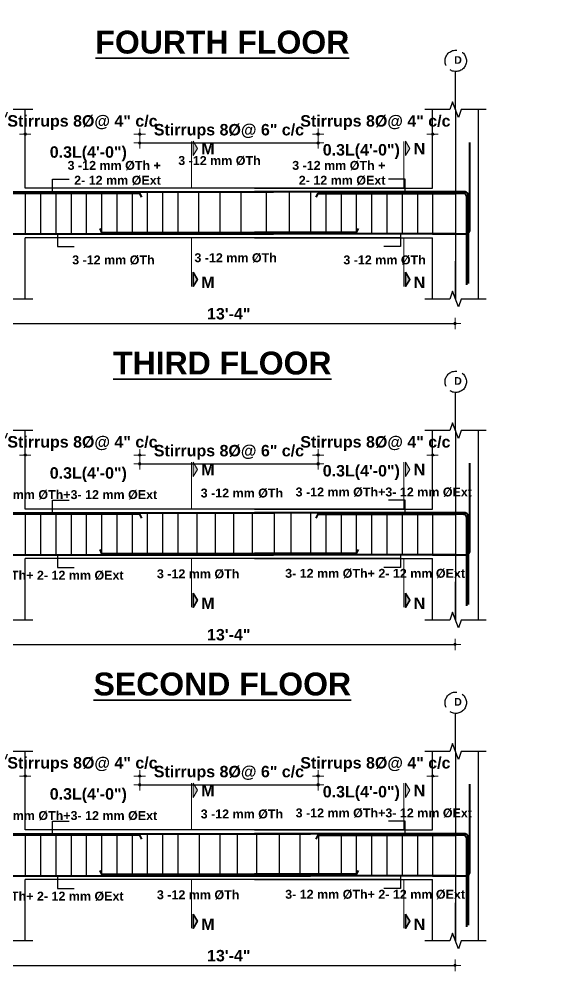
# Model space of a CAD drawing. Header units: inches. Extents: x -12071822 to 12321209, y -1222525 to 1319227.
# Drawn here: x 128463 to 128736, y 49576 to 50082 of the extents above; entities that cross this region are included whole.
import ezdxf
from ezdxf.enums import TextEntityAlignment as Align

# ---------------------------------------------------------------- set-up
doc = ezdxf.new("R2010")
doc.units = ezdxf.units.IN
doc.header["$MEASUREMENT"] = 0
doc.header["$PDMODE"] = 35
doc.linetypes.add('ACAD_ISO02W100', pattern=[15, 12, -3])
for name, color, linetype, lineweight in [('BAR', 5, 'Continuous', 40), ('Dimension', 130, 'Continuous', 9), ('Hatch', 9, 'Continuous', 9), ('HATCH1', 4, 'ACAD_ISO02W100', 13), ('TEXT', 255, 'Continuous', 35), ('Windows', 151, 'Continuous', 15)]:
    doc.layers.add(name, color=color, linetype=linetype, lineweight=lineweight)
doc.layers.add('STIRRUP', color=10, linetype='Continuous')
doc.styles.add('1.8 str', font='times.ttf', dxfattribs={"width": 0.8, "height": 6})
doc.styles.add('STYLE1', font='arialbd.ttf')
doc.dimstyles.new('1.4', dxfattribs={"dimscale": 0, "dimtxt": 6, "dimasz": 0.5, "dimexe": 2, "dimexo": 9, "dimgap": 2, "dimtad": 1, "dimdec": 0, "dimlfac": 0.5, "dimzin": 3, "dimdsep": 46, "dimlunit": 4, "dimtxsty": '1.8 str', "dimblk": 'DIM', "dimcen": 3, "dimdle": 3, "dimse1": 1, "dimse2": 1, "dimclrd": 256, "dimclre": 256, "dimclrt": 7, "dimadec": 1, "dimazin": 2, "dimtfac": 1, "dimtdec": 0, "dimtix": 1, "dimtofl": 0, "dimtmove": 2, "dimatfit": 3, "dimldrblk": 'ARROW', "dimfxl": 2, "dimfrac": 2, "dimtolj": 2, "dimtzin": 0, "dimarcsym": 0})

# ---------------------------------------------------------------- blocks, each defined once
blk = doc.blocks.new('DIM')
at = {"layer": 'Dimension'}
h = blk.add_hatch(color=256, dxfattribs=at)
h.paths.add_polyline_path([(0, 1.3), (0, 0), (1.3, 0, 0.414214)])
h.paths.add_polyline_path([(1.3, 0), (0, 0), (0, -1.3, 0.414214)])
h.paths.add_polyline_path([(0, 0), (-1.3, 0, 0.414214), (0, -1.3)])
h.paths.add_polyline_path([(0, 1.3, 0.414214), (-1.3, 0), (0, 0)])
for p, q in [((-6, 0), (6, 0)), ((0, 6), (0, -6))]:
    blk.add_line(p, q, dxfattribs=at)
blk.add_circle((0, 0), 1.28, dxfattribs=at)
blk = doc.blocks.new('*D2401')
at = {"layer": 'Defpoints', "color": 0, "ltscale": 10, "transparency": 16777216}
for p in [(128465.62, 50022), (128465.62, 50008.46), (128525.62, 49990.94)]:
    blk.add_point(p, dxfattribs=at)
at = {"layer": 'Dimension', "lineweight": -2, "ltscale": 10, "transparency": 16777216}
for p, q in [((128465.12, 50022), (128464.62, 50022)), ((128526.12, 50022), (128526.62, 50022))]:
    blk.add_line(p, q, dxfattribs=at)
at = {"layer": 'Dimension', "lineweight": -2, "ltscale": 10, "transparency": 16777216, "xscale": 0.5, "yscale": 0.5, "zscale": 0.5}
blk.add_blockref('DIM', (128465.62, 50022), dxfattribs=at)
at = {"layer": 'Dimension', "lineweight": -2, "ltscale": 10, "transparency": 16777216, "xscale": 0.5, "yscale": 0.5, "zscale": 0.5, "rotation": 180}
blk.add_blockref('DIM', (128525.62, 50022), dxfattribs=at)
at = {"layer": 'Dimension', "color": 7, "ltscale": 10, "transparency": 16777216, "insert": (128495.62, 50028.02), "char_height": 6, "attachment_point": 5, "style": 'STYLE1'}
blk.add_mtext('\\A2;Stirrups 8%%C@ 4" c/c', dxfattribs=at)
blk = doc.blocks.new('ARROW')
at = {"layer": 'Hatch'}
h = blk.add_hatch(color=256, dxfattribs=at)
h.dxf.hatch_style = 1
h.paths.add_polyline_path([(12191115.8, -1270860.1), (12191485.4, -1270660.1), (12191115.8, -1270660.1)])
for p, q in [((12191115.8, -1270860.1), (12191115.8, -1270060.1)), ((12191015.8, -1270160.1), (12196382.9, -1270160.1)), ((12191485.4, -1270660.1), (12190746.1, -1270660.1)), ((12190746.1, -1270660.1), (12191115.8, -1270860.1)), ((12191485.4, -1270660.1), (12191115.8, -1270860.1))]:
    blk.add_line(p, q, dxfattribs=at)
blk = doc.blocks.new('*D2402')
at = {"layer": 'Defpoints', "color": 0, "ltscale": 10, "transparency": 16777216}
for p in [(128679.19, 50022), (128679.19, 50008.46), (128619.19, 49990.94)]:
    blk.add_point(p, dxfattribs=at)
at = {"layer": 'Dimension', "lineweight": -2, "ltscale": 10, "transparency": 16777216}
for p, q in [((128618.69, 50022), (128618.19, 50022)), ((128679.69, 50022), (128680.19, 50022))]:
    blk.add_line(p, q, dxfattribs=at)
at = {"layer": 'Dimension', "lineweight": -2, "ltscale": 10, "transparency": 16777216, "xscale": 0.5, "yscale": 0.5, "zscale": 0.5}
blk.add_blockref('DIM', (128619.19, 50022), dxfattribs=at)
at = {"layer": 'Dimension', "lineweight": -2, "ltscale": 10, "transparency": 16777216, "xscale": 0.5, "yscale": 0.5, "zscale": 0.5, "rotation": 180}
blk.add_blockref('DIM', (128679.19, 50022), dxfattribs=at)
at = {"layer": 'Dimension', "color": 7, "ltscale": 10, "transparency": 16777216, "insert": (128649.19, 50028.02), "char_height": 6, "attachment_point": 5, "style": 'STYLE1'}
blk.add_mtext('\\A2;Stirrups 8%%C@ 4" c/c', dxfattribs=at)
blk = doc.blocks.new('*D2403')
at = {"layer": 'Defpoints', "color": 0, "ltscale": 10, "transparency": 16777216}
for p in [(128619.19, 50017.39), (128525.62, 49985.96), (128619.19, 49985.96)]:
    blk.add_point(p, dxfattribs=at)
at = {"layer": 'Dimension', "lineweight": -2, "ltscale": 10, "transparency": 16777216}
blk.add_line((128526.12, 50017.39), (128618.69, 50017.39), dxfattribs=at)
at = {"layer": 'Dimension', "lineweight": -2, "ltscale": 10, "transparency": 16777216, "xscale": 0.5, "yscale": 0.5, "zscale": 0.5, "rotation": 180}
blk.add_blockref('DIM', (128525.62, 50017.39), dxfattribs=at)
at = {"layer": 'Dimension', "lineweight": -2, "ltscale": 10, "transparency": 16777216, "xscale": 0.5, "yscale": 0.5, "zscale": 0.5}
blk.add_blockref('DIM', (128619.19, 50017.39), dxfattribs=at)
at = {"layer": 'Dimension', "color": 7, "ltscale": 10, "transparency": 16777216, "insert": (128572.41, 50023.42), "char_height": 6, "attachment_point": 5, "style": 'STYLE1'}
blk.add_mtext('\\A2;Stirrups 8%%C@ 6" c/c', dxfattribs=at)
blk = doc.blocks.new('*D2381')
at = {"layer": 'Defpoints', "color": 0, "ltscale": 10, "transparency": 16777216}
for p in [(128465.62, 49685.41), (128465.62, 49671.87), (128525.62, 49654.36)]:
    blk.add_point(p, dxfattribs=at)
at = {"layer": 'Dimension', "lineweight": -2, "ltscale": 10, "transparency": 16777216}
for p, q in [((128465.12, 49685.41), (128464.62, 49685.41)), ((128526.12, 49685.41), (128526.62, 49685.41))]:
    blk.add_line(p, q, dxfattribs=at)
at = {"layer": 'Dimension', "lineweight": -2, "ltscale": 10, "transparency": 16777216, "xscale": 0.5, "yscale": 0.5, "zscale": 0.5}
blk.add_blockref('DIM', (128465.62, 49685.41), dxfattribs=at)
at = {"layer": 'Dimension', "lineweight": -2, "ltscale": 10, "transparency": 16777216, "xscale": 0.5, "yscale": 0.5, "zscale": 0.5, "rotation": 180}
blk.add_blockref('DIM', (128525.62, 49685.41), dxfattribs=at)
at = {"layer": 'Dimension', "color": 7, "ltscale": 10, "transparency": 16777216, "insert": (128495.62, 49691.44), "char_height": 6, "attachment_point": 5, "style": 'STYLE1'}
blk.add_mtext('\\A2;Stirrups 8%%C@ 4" c/c', dxfattribs=at)
blk = doc.blocks.new('*D2382')
at = {"layer": 'Defpoints', "color": 0, "ltscale": 10, "transparency": 16777216}
for p in [(128679.19, 49685.41), (128679.19, 49671.87), (128619.19, 49654.36)]:
    blk.add_point(p, dxfattribs=at)
at = {"layer": 'Dimension', "lineweight": -2, "ltscale": 10, "transparency": 16777216}
for p, q in [((128618.69, 49685.41), (128618.19, 49685.41)), ((128679.69, 49685.41), (128680.19, 49685.41))]:
    blk.add_line(p, q, dxfattribs=at)
at = {"layer": 'Dimension', "lineweight": -2, "ltscale": 10, "transparency": 16777216, "xscale": 0.5, "yscale": 0.5, "zscale": 0.5}
blk.add_blockref('DIM', (128619.19, 49685.41), dxfattribs=at)
at = {"layer": 'Dimension', "lineweight": -2, "ltscale": 10, "transparency": 16777216, "xscale": 0.5, "yscale": 0.5, "zscale": 0.5, "rotation": 180}
blk.add_blockref('DIM', (128679.19, 49685.41), dxfattribs=at)
at = {"layer": 'Dimension', "color": 7, "ltscale": 10, "transparency": 16777216, "insert": (128649.19, 49691.44), "char_height": 6, "attachment_point": 5, "style": 'STYLE1'}
blk.add_mtext('\\A2;Stirrups 8%%C@ 4" c/c', dxfattribs=at)
blk = doc.blocks.new('*D2383')
at = {"layer": 'Defpoints', "color": 0, "ltscale": 10, "transparency": 16777216}
for p in [(128619.19, 49680.81), (128525.62, 49649.38), (128619.19, 49649.38)]:
    blk.add_point(p, dxfattribs=at)
at = {"layer": 'Dimension', "lineweight": -2, "ltscale": 10, "transparency": 16777216}
blk.add_line((128526.12, 49680.81), (128618.69, 49680.81), dxfattribs=at)
at = {"layer": 'Dimension', "lineweight": -2, "ltscale": 10, "transparency": 16777216, "xscale": 0.5, "yscale": 0.5, "zscale": 0.5, "rotation": 180}
blk.add_blockref('DIM', (128525.62, 49680.81), dxfattribs=at)
at = {"layer": 'Dimension', "lineweight": -2, "ltscale": 10, "transparency": 16777216, "xscale": 0.5, "yscale": 0.5, "zscale": 0.5}
blk.add_blockref('DIM', (128619.19, 49680.81), dxfattribs=at)
at = {"layer": 'Dimension', "color": 7, "ltscale": 10, "transparency": 16777216, "insert": (128572.41, 49686.83), "char_height": 6, "attachment_point": 5, "style": 'STYLE1'}
blk.add_mtext('\\A2;Stirrups 8%%C@ 6" c/c', dxfattribs=at)
blk = doc.blocks.new('*D2387')
at = {"layer": 'Defpoints', "color": 0, "ltscale": 10, "transparency": 16777216}
for p in [(128465.62, 49853.71), (128465.62, 49840.16), (128525.62, 49822.65)]:
    blk.add_point(p, dxfattribs=at)
at = {"layer": 'Dimension', "lineweight": -2, "ltscale": 10, "transparency": 16777216}
for p, q in [((128465.12, 49853.71), (128464.62, 49853.71)), ((128526.12, 49853.71), (128526.62, 49853.71))]:
    blk.add_line(p, q, dxfattribs=at)
at = {"layer": 'Dimension', "lineweight": -2, "ltscale": 10, "transparency": 16777216, "xscale": 0.5, "yscale": 0.5, "zscale": 0.5}
blk.add_blockref('DIM', (128465.62, 49853.71), dxfattribs=at)
at = {"layer": 'Dimension', "lineweight": -2, "ltscale": 10, "transparency": 16777216, "xscale": 0.5, "yscale": 0.5, "zscale": 0.5, "rotation": 180}
blk.add_blockref('DIM', (128525.62, 49853.71), dxfattribs=at)
at = {"layer": 'Dimension', "color": 7, "ltscale": 10, "transparency": 16777216, "insert": (128495.62, 49859.73), "char_height": 6, "attachment_point": 5, "style": 'STYLE1'}
blk.add_mtext('\\A2;Stirrups 8%%C@ 4" c/c', dxfattribs=at)
blk = doc.blocks.new('*D2388')
at = {"layer": 'Defpoints', "color": 0, "ltscale": 10, "transparency": 16777216}
for p in [(128679.19, 49853.71), (128679.19, 49840.16), (128619.19, 49822.65)]:
    blk.add_point(p, dxfattribs=at)
at = {"layer": 'Dimension', "lineweight": -2, "ltscale": 10, "transparency": 16777216}
for p, q in [((128618.69, 49853.71), (128618.19, 49853.71)), ((128679.69, 49853.71), (128680.19, 49853.71))]:
    blk.add_line(p, q, dxfattribs=at)
at = {"layer": 'Dimension', "lineweight": -2, "ltscale": 10, "transparency": 16777216, "xscale": 0.5, "yscale": 0.5, "zscale": 0.5}
blk.add_blockref('DIM', (128619.19, 49853.71), dxfattribs=at)
at = {"layer": 'Dimension', "lineweight": -2, "ltscale": 10, "transparency": 16777216, "xscale": 0.5, "yscale": 0.5, "zscale": 0.5, "rotation": 180}
blk.add_blockref('DIM', (128679.19, 49853.71), dxfattribs=at)
at = {"layer": 'Dimension', "color": 7, "ltscale": 10, "transparency": 16777216, "insert": (128649.19, 49859.73), "char_height": 6, "attachment_point": 5, "style": 'STYLE1'}
blk.add_mtext('\\A2;Stirrups 8%%C@ 4" c/c', dxfattribs=at)
blk = doc.blocks.new('*D2389')
at = {"layer": 'Defpoints', "color": 0, "ltscale": 10, "transparency": 16777216}
for p in [(128619.19, 49849.1), (128525.62, 49817.67), (128619.19, 49817.67)]:
    blk.add_point(p, dxfattribs=at)
at = {"layer": 'Dimension', "lineweight": -2, "ltscale": 10, "transparency": 16777216}
blk.add_line((128526.12, 49849.1), (128618.69, 49849.1), dxfattribs=at)
at = {"layer": 'Dimension', "lineweight": -2, "ltscale": 10, "transparency": 16777216, "xscale": 0.5, "yscale": 0.5, "zscale": 0.5, "rotation": 180}
blk.add_blockref('DIM', (128525.62, 49849.1), dxfattribs=at)
at = {"layer": 'Dimension', "lineweight": -2, "ltscale": 10, "transparency": 16777216, "xscale": 0.5, "yscale": 0.5, "zscale": 0.5}
blk.add_blockref('DIM', (128619.19, 49849.1), dxfattribs=at)
at = {"layer": 'Dimension', "color": 7, "ltscale": 10, "transparency": 16777216, "insert": (128572.41, 49855.12), "char_height": 6, "attachment_point": 5, "style": 'STYLE1'}
blk.add_mtext('\\A2;Stirrups 8%%C@ 6" c/c', dxfattribs=at)
blk = doc.blocks.new('*D2405')
at = {"layer": 'Defpoints', "color": 0, "ltscale": 10, "transparency": 16777216}
for p in [(128453.62, 49598.92), (128690.97, 49598.92), (128690.97, 49586.11)]:
    blk.add_point(p, dxfattribs=at)
at = {"layer": 'Dimension', "lineweight": -2, "ltscale": 10, "transparency": 16777216}
blk.add_line((128454.12, 49586.11), (128690.47, 49586.11), dxfattribs=at)
at = {"layer": 'Dimension', "lineweight": -2, "ltscale": 10, "transparency": 16777216, "xscale": 0.5, "yscale": 0.5, "zscale": 0.5, "rotation": 180}
blk.add_blockref('DIM', (128453.62, 49586.11), dxfattribs=at)
at = {"layer": 'Dimension', "lineweight": -2, "ltscale": 10, "transparency": 16777216, "xscale": 0.5, "yscale": 0.5, "zscale": 0.5}
blk.add_blockref('DIM', (128690.97, 49586.11), dxfattribs=at)
at = {"layer": 'Dimension', "color": 7, "ltscale": 10, "transparency": 16777216, "insert": (128572.3, 49591.17), "char_height": 6, "attachment_point": 5, "style": 'STYLE1'}
blk.add_mtext('\\A2;13\'-4"', dxfattribs=at)
blk = doc.blocks.new('*D2407')
at = {"layer": 'Defpoints', "color": 0, "ltscale": 10, "transparency": 16777216}
for p in [(128453.62, 49767.21), (128690.97, 49767.21), (128690.97, 49754.4)]:
    blk.add_point(p, dxfattribs=at)
at = {"layer": 'Dimension', "lineweight": -2, "ltscale": 10, "transparency": 16777216}
blk.add_line((128454.12, 49754.4), (128690.47, 49754.4), dxfattribs=at)
at = {"layer": 'Dimension', "lineweight": -2, "ltscale": 10, "transparency": 16777216, "xscale": 0.5, "yscale": 0.5, "zscale": 0.5, "rotation": 180}
blk.add_blockref('DIM', (128453.62, 49754.4), dxfattribs=at)
at = {"layer": 'Dimension', "lineweight": -2, "ltscale": 10, "transparency": 16777216, "xscale": 0.5, "yscale": 0.5, "zscale": 0.5}
blk.add_blockref('DIM', (128690.97, 49754.4), dxfattribs=at)
at = {"layer": 'Dimension', "color": 7, "ltscale": 10, "transparency": 16777216, "insert": (128572.3, 49759.46), "char_height": 6, "attachment_point": 5, "style": 'STYLE1'}
blk.add_mtext('\\A2;13\'-4"', dxfattribs=at)
blk = doc.blocks.new('*D2409')
at = {"layer": 'Defpoints', "color": 0, "ltscale": 10, "transparency": 16777216}
for p in [(128453.62, 49935.5), (128690.97, 49935.5), (128690.97, 49922.69)]:
    blk.add_point(p, dxfattribs=at)
at = {"layer": 'Dimension', "lineweight": -2, "ltscale": 10, "transparency": 16777216}
blk.add_line((128454.12, 49922.69), (128690.47, 49922.69), dxfattribs=at)
at = {"layer": 'Dimension', "lineweight": -2, "ltscale": 10, "transparency": 16777216, "xscale": 0.5, "yscale": 0.5, "zscale": 0.5, "rotation": 180}
blk.add_blockref('DIM', (128453.62, 49922.69), dxfattribs=at)
at = {"layer": 'Dimension', "lineweight": -2, "ltscale": 10, "transparency": 16777216, "xscale": 0.5, "yscale": 0.5, "zscale": 0.5}
blk.add_blockref('DIM', (128690.97, 49922.69), dxfattribs=at)
at = {"layer": 'Dimension', "color": 7, "ltscale": 10, "transparency": 16777216, "insert": (128572.3, 49927.75), "char_height": 6, "attachment_point": 5, "style": 'STYLE1'}
blk.add_mtext('\\A2;13\'-4"', dxfattribs=at)

msp = doc.modelspace()

# ---------------------------------------------------------------- hatches: boundary and pattern name
at = {"layer": 'TEXT', "ltscale": 10}
for points in [[(128553.61, 50018.24), (128553.61, 50010.74), (128555.92, 50014.49)], [(128664.99, 50018.24), (128664.99, 50010.74), (128667.3, 50014.49)], [(128553.61, 49942.1), (128553.61, 49949.6), (128555.92, 49945.85)], [(128664.99, 49942.1), (128664.99, 49949.6), (128667.3, 49945.85)], [(128553.61, 49849.95), (128553.61, 49842.45), (128555.92, 49846.2)], [(128664.99, 49849.95), (128664.99, 49842.45), (128667.3, 49846.2)], [(128553.61, 49773.81), (128553.61, 49781.31), (128555.92, 49777.56)], [(128664.99, 49773.81), (128664.99, 49781.31), (128667.3, 49777.56)], [(128553.61, 49681.66), (128553.61, 49674.15), (128555.92, 49677.9)], [(128664.99, 49681.66), (128664.99, 49674.15), (128667.3, 49677.9)], [(128553.61, 49605.52), (128553.61, 49613.02), (128555.92, 49609.27)], [(128664.99, 49605.52), (128664.99, 49613.02), (128667.3, 49609.27)]]:
    msp.add_hatch(color=256, dxfattribs=at).paths.add_polyline_path(points)

# ---------------------------------------------------------------- linework, layer by layer
for p, q in [((128691.19, 50034.86), (128691.19, 50054.81)), ((128691.19, 50034.86), (128691.19, 49935.5)), ((128691.19, 49935.5), (128691.19, 49955.45)), ((128691.19, 49866.57), (128691.19, 49886.52)), ((128691.19, 49866.57), (128691.19, 49767.21)), ((128691.19, 49767.21), (128691.19, 49787.16)), ((128691.19, 49698.27), (128691.19, 49718.23)), ((128691.19, 49698.27), (128691.19, 49598.92)), ((128691.19, 49598.92), (128691.19, 49618.87))]:
    msp.add_line(p, q)
at = {"ltscale": 10}
for p, q in [((128465.62, 49993.69), (128465.62, 50034.86)), ((128679.19, 49993.69), (128679.19, 50034.86)), ((128703.19, 49990.94), (128703.19, 50034.86)), ((128664.13, 49993.69), (128465.62, 49993.69)), ((128585.84, 49993.69), (128679.19, 49993.69)), ((128703.19, 49935.5), (128703.19, 49990.94)), ((128662.35, 49967.69), (128465.62, 49967.69)), ((128465.62, 49935.5), (128465.62, 49967.69)), ((128585.84, 49967.69), (128679.19, 49967.69)), ((128679.19, 49935.5), (128679.19, 49967.69)), ((128465.62, 49825.4), (128465.62, 49866.57)), ((128679.19, 49825.4), (128679.19, 49866.57)), ((128703.19, 49822.65), (128703.19, 49866.57)), ((128664.13, 49825.4), (128465.62, 49825.4)), ((128585.84, 49825.4), (128679.19, 49825.4)), ((128703.19, 49767.21), (128703.19, 49822.65)), ((128662.35, 49799.4), (128465.62, 49799.4)), ((128465.62, 49767.21), (128465.62, 49799.4)), ((128585.84, 49799.4), (128679.19, 49799.4)), ((128679.19, 49767.21), (128679.19, 49799.4)), ((128465.62, 49657.11), (128465.62, 49698.27)), ((128679.19, 49657.11), (128679.19, 49698.27)), ((128703.19, 49654.36), (128703.19, 49698.27)), ((128664.13, 49657.11), (128465.62, 49657.11)), ((128585.84, 49657.11), (128679.19, 49657.11)), ((128703.19, 49598.92), (128703.19, 49654.36)), ((128662.35, 49631.11), (128465.62, 49631.11)), ((128465.62, 49598.92), (128465.62, 49631.11)), ((128585.84, 49631.11), (128679.19, 49631.11)), ((128679.19, 49598.92), (128679.19, 49631.11))]:
    msp.add_line(p, q, dxfattribs=at)
at = {"linetype": 'Continuous', "ltscale": 10}
for points in [[(128469.62, 50034.86), (128456.62, 50034.86), (128455.12, 50030.74), (128452.12, 50038.98), (128450.62, 50034.86), (128437.62, 50034.86)], [(128707.19, 50034.86), (128694.19, 50034.86), (128692.69, 50030.74), (128689.69, 50038.98), (128688.19, 50034.86), (128675.19, 50034.86)], [(128469.62, 49935.5), (128456.62, 49935.5), (128455.12, 49931.38), (128452.12, 49939.62), (128450.62, 49935.5), (128437.62, 49935.5)], [(128707.19, 49935.5), (128694.19, 49935.5), (128692.69, 49931.38), (128689.69, 49939.62), (128688.19, 49935.5), (128675.19, 49935.5)], [(128469.62, 49866.57), (128456.62, 49866.57), (128455.12, 49862.45), (128452.12, 49870.69), (128450.62, 49866.57), (128437.62, 49866.57)], [(128707.19, 49866.57), (128694.19, 49866.57), (128692.69, 49862.45), (128689.69, 49870.69), (128688.19, 49866.57), (128675.19, 49866.57)], [(128469.62, 49767.21), (128456.62, 49767.21), (128455.12, 49763.09), (128452.12, 49771.33), (128450.62, 49767.21), (128437.62, 49767.21)], [(128707.19, 49767.21), (128694.19, 49767.21), (128692.69, 49763.09), (128689.69, 49771.33), (128688.19, 49767.21), (128675.19, 49767.21)], [(128469.62, 49698.27), (128456.62, 49698.27), (128455.12, 49694.15), (128452.12, 49702.4), (128450.62, 49698.27), (128437.62, 49698.27)], [(128707.19, 49698.27), (128694.19, 49698.27), (128692.69, 49694.15), (128689.69, 49702.4), (128688.19, 49698.27), (128675.19, 49698.27)], [(128469.62, 49598.92), (128456.62, 49598.92), (128455.12, 49594.8), (128452.12, 49603.04), (128450.62, 49598.92), (128437.62, 49598.92)], [(128707.19, 49598.92), (128694.19, 49598.92), (128692.69, 49594.8), (128689.69, 49603.04), (128688.19, 49598.92), (128675.19, 49598.92)]]:
    msp.add_lwpolyline(points, dxfattribs=at)
at = {"layer": 'BAR', "ltscale": 10}
for p, q in [((128453.62, 49991.69), (128595.84, 49991.69)), ((128691.19, 49991.69), (128585.84, 49991.69)), ((128453.62, 49969.69), (128595.84, 49969.69)), ((128691.19, 49969.69), (128585.84, 49969.69)), ((128453.62, 49823.4), (128595.84, 49823.4)), ((128691.19, 49823.4), (128585.84, 49823.4)), ((128453.62, 49801.4), (128595.84, 49801.4)), ((128691.19, 49801.4), (128585.84, 49801.4)), ((128453.62, 49655.11), (128615.19, 49655.11)), ((128691.19, 49655.11), (128585.84, 49655.11)), ((128453.62, 49633.11), (128615.19, 49633.11)), ((128691.19, 49633.11), (128585.84, 49633.11))]:
    msp.add_line(p, q, dxfattribs=at)
for points in [[(128679.19, 49969.69), (128696.67, 49969.69, 0.414214), (128698.69, 49971.71), (128698.69, 50017.69)], [(128697.94, 49943.69), (128697.94, 49989.68, 0.414214), (128695.92, 49991.69), (128679.19, 49991.69)], [(128697.19, 49942.94), (128697.19, 49988.93, 0.414214), (128695.17, 49990.94), (128679.19, 49990.94)], [(128679.19, 49801.4), (128696.67, 49801.4, 0.414214), (128698.69, 49803.42), (128698.69, 49849.4)], [(128697.94, 49775.4), (128697.94, 49821.39, 0.414214), (128695.92, 49823.4), (128679.19, 49823.4)], [(128697.19, 49774.65), (128697.19, 49820.64, 0.414214), (128695.17, 49822.65), (128679.19, 49822.65)], [(128679.19, 49633.11), (128696.67, 49633.11, 0.414214), (128698.69, 49635.12), (128698.69, 49681.11)], [(128697.94, 49607.11), (128697.94, 49653.09, 0.414214), (128695.92, 49655.11), (128679.19, 49655.11)], [(128697.19, 49606.36), (128697.19, 49652.34, 0.414214), (128695.17, 49654.36), (128679.19, 49654.36)]]:
    msp.add_lwpolyline(points, format="xyb", dxfattribs=at)
for points in [[(128526.67, 49988.94), (128525.62, 49990.94), (128453.62, 49990.94)], [(128618.15, 49988.94), (128619.19, 49990.94), (128691.19, 49990.94)], [(128504.67, 49972.44), (128505.62, 49970.44), (128595.84, 49970.44)], [(128640.15, 49972.44), (128639.19, 49970.44), (128585.84, 49970.44)], [(128526.67, 49820.65), (128525.62, 49822.65), (128453.62, 49822.65)], [(128618.15, 49820.65), (128619.19, 49822.65), (128691.19, 49822.65)], [(128504.67, 49804.15), (128505.62, 49802.15), (128595.84, 49802.15)], [(128640.15, 49804.15), (128639.19, 49802.15), (128585.84, 49802.15)], [(128526.67, 49652.36), (128525.62, 49654.36), (128453.62, 49654.36)], [(128618.15, 49652.36), (128619.19, 49654.36), (128691.19, 49654.36)], [(128504.67, 49635.86), (128505.62, 49633.86), (128615.19, 49633.86)], [(128640.15, 49635.86), (128639.19, 49633.86), (128585.84, 49633.86)]]:
    msp.add_lwpolyline(points, dxfattribs=at)
at = {"layer": 'Dimension', "ltscale": 10}
for p, q in [((128552.76, 49993.69), (128552.76, 50018.19)), ((128664.13, 49993.69), (128664.13, 50018.19)), ((128552.76, 49942.15), (128552.76, 49967.69)), ((128664.13, 49942.15), (128664.13, 49967.69)), ((128552.76, 49825.4), (128552.76, 49849.9)), ((128664.13, 49825.4), (128664.13, 49849.9)), ((128552.76, 49773.86), (128552.76, 49799.4)), ((128664.13, 49773.86), (128664.13, 49799.4)), ((128552.76, 49657.11), (128552.76, 49681.61)), ((128664.13, 49657.11), (128664.13, 49681.61)), ((128552.76, 49605.57), (128552.76, 49631.11)), ((128664.13, 49605.57), (128664.13, 49631.11))]:
    msp.add_line(p, q, dxfattribs=at)
for points in [[(128553.61, 50010.74), (128553.61, 50018.24), (128555.92, 50014.49), (128553.61, 50010.74)], [(128664.99, 50010.74), (128664.99, 50018.24), (128667.3, 50014.49), (128664.99, 50010.74)], [(128553.61, 49842.45), (128553.61, 49849.95), (128555.92, 49846.2), (128553.61, 49842.45)], [(128664.99, 49842.45), (128664.99, 49849.95), (128667.3, 49846.2), (128664.99, 49842.45)], [(128553.61, 49674.15), (128553.61, 49681.66), (128555.92, 49677.9), (128553.61, 49674.15)], [(128664.99, 49674.15), (128664.99, 49681.66), (128667.3, 49677.9), (128664.99, 49674.15)]]:
    msp.add_lwpolyline(points, dxfattribs=at)
at = {"layer": 'HATCH1', "lineweight": 25}
for centre in [(128691.35, 50060.41), (128691.35, 49892.12), (128691.35, 49723.82)]:
    msp.add_circle(centre, 5.6, dxfattribs=at)
at = {"layer": 'STIRRUP'}
for p, q in [((128465.62, 49992.09), (128465.62, 49969.29)), ((128473.62, 49992.09), (128473.62, 49969.29)), ((128481.62, 49992.09), (128481.62, 49969.29)), ((128489.62, 49992.09), (128489.62, 49969.29)), ((128497.62, 49992.09), (128497.62, 49969.29)), ((128505.62, 49992.09), (128505.62, 49969.29)), ((128513.62, 49992.09), (128513.62, 49969.29)), ((128521.62, 49992.09), (128521.62, 49969.29)), ((128529.62, 49992.09), (128529.62, 49969.29)), ((128537.62, 49992.09), (128537.62, 49969.29)), ((128545.62, 49992.09), (128545.62, 49969.29)), ((128556.37, 49992.09), (128556.37, 49969.29)), ((128567.68, 49992.09), (128567.68, 49969.29)), ((128578.63, 49992.09), (128578.63, 49969.29)), ((128591.92, 49992.09), (128591.92, 49969.29)), ((128604.01, 49992.09), (128604.01, 49969.29)), ((128615.19, 49992.09), (128615.19, 49969.29)), ((128623.19, 49992.09), (128623.19, 49969.29)), ((128631.19, 49992.09), (128631.19, 49969.29)), ((128639.19, 49992.09), (128639.19, 49969.29)), ((128647.19, 49992.09), (128647.19, 49969.29)), ((128655.19, 49992.09), (128655.19, 49969.29)), ((128663.19, 49992.09), (128663.19, 49969.29)), ((128671.19, 49992.09), (128671.19, 49969.29)), ((128679.19, 49992.09), (128679.19, 49969.29)), ((128465.62, 49823.8), (128465.62, 49801)), ((128473.62, 49823.8), (128473.62, 49801)), ((128481.62, 49823.8), (128481.62, 49801)), ((128489.62, 49823.8), (128489.62, 49801)), ((128497.62, 49823.8), (128497.62, 49801)), ((128505.62, 49823.8), (128505.62, 49801)), ((128513.62, 49823.8), (128513.62, 49801)), ((128521.62, 49823.8), (128521.62, 49801)), ((128529.62, 49823.8), (128529.62, 49801)), ((128537.62, 49823.8), (128537.62, 49801)), ((128545.62, 49823.8), (128545.62, 49801)), ((128555.58, 49823.8), (128555.58, 49801)), ((128565.16, 49823.8), (128565.16, 49801)), ((128574.73, 49823.8), (128574.73, 49801)), ((128584.56, 49823.8), (128584.56, 49801)), ((128596.05, 49823.8), (128596.05, 49801)), ((128604.78, 49823.8), (128604.78, 49801)), ((128615.19, 49823.8), (128615.19, 49801)), ((128623.19, 49823.8), (128623.19, 49801)), ((128631.19, 49823.8), (128631.19, 49801)), ((128639.19, 49823.8), (128639.19, 49801)), ((128647.19, 49823.8), (128647.19, 49801)), ((128655.19, 49823.8), (128655.19, 49801)), ((128663.19, 49823.8), (128663.19, 49801)), ((128671.19, 49823.8), (128671.19, 49801)), ((128679.19, 49823.8), (128679.19, 49801)), ((128465.62, 49655.51), (128465.62, 49632.71)), ((128473.62, 49655.51), (128473.62, 49632.71)), ((128481.62, 49655.51), (128481.62, 49632.71)), ((128489.62, 49655.51), (128489.62, 49632.71)), ((128497.62, 49655.51), (128497.62, 49632.71)), ((128505.62, 49655.51), (128505.62, 49632.71)), ((128513.62, 49655.51), (128513.62, 49632.71)), ((128521.62, 49655.51), (128521.62, 49632.71)), ((128529.62, 49655.51), (128529.62, 49632.71)), ((128537.62, 49655.51), (128537.62, 49632.71)), ((128545.62, 49655.51), (128545.62, 49632.71)), ((128556.81, 49655.51), (128556.81, 49632.71)), ((128567.59, 49655.51), (128567.59, 49632.71)), ((128576.65, 49655.51), (128576.65, 49632.71)), ((128586.92, 49655.51), (128586.92, 49632.71)), ((128598.82, 49655.51), (128598.82, 49632.71)), ((128609.63, 49655.51), (128609.63, 49632.71)), ((128619.43, 49655.51), (128619.43, 49632.71)), ((128631.19, 49655.51), (128631.19, 49632.71)), ((128639.19, 49655.51), (128639.19, 49632.71)), ((128647.19, 49655.51), (128647.19, 49632.71)), ((128655.19, 49655.51), (128655.19, 49632.71)), ((128663.19, 49655.51), (128663.19, 49632.71)), ((128671.19, 49655.51), (128671.19, 49632.71)), ((128679.19, 49655.51), (128679.19, 49632.71))]:
    msp.add_line(p, q, dxfattribs=at)
at = {"layer": 'TEXT', "ltscale": 10}
for points in [[(128553.61, 49949.6), (128553.61, 49942.1), (128555.92, 49945.85), (128553.61, 49949.6)], [(128664.99, 49949.6), (128664.99, 49942.1), (128667.3, 49945.85), (128664.99, 49949.6)], [(128553.61, 49781.31), (128553.61, 49773.81), (128555.92, 49777.56), (128553.61, 49781.31)], [(128664.99, 49781.31), (128664.99, 49773.81), (128667.3, 49777.56), (128664.99, 49781.31)], [(128553.61, 49613.02), (128553.61, 49605.52), (128555.92, 49609.27), (128553.61, 49613.02)], [(128664.99, 49613.02), (128664.99, 49605.52), (128667.3, 49609.27), (128664.99, 49613.02)]]:
    msp.add_lwpolyline(points, dxfattribs=at)
at = {"layer": 'Windows'}
msp.add_circle((127888.68, 49173.51), 6257.09, dxfattribs=at)

# ---------------------------------------------------------------- texts
at = {"layer": 'HATCH1', "lineweight": 25, "style": 'STYLE1'}
for p in [(128690.49, 50058.86), (128690.49, 49890.57), (128690.49, 49722.28)]:
    msp.add_text('D', height=4, dxfattribs=at).set_placement(p)
at = {"layer": 'TEXT', "style": 'STYLE1'}
for s, p in [('%%UFOURTH FLOOR', (128568.94, 50070.24)), ('%%UTHIRD FLOOR', (128568.94, 49901.95)), ('%%USECOND FLOOR', (128568.94, 49733.65))]:
    msp.add_text(s, height=12, dxfattribs=at).set_placement(p, align=Align.MIDDLE_CENTER)
for p in [(128478.47, 50009.61), (128621.6, 50010.78), (128478.47, 49841.32), (128621.6, 49842.48), (128621.6, 49674.19), (128478.47, 49673.03)]:
    msp.add_text('0.3L(4\'-0")', height=6, dxfattribs=at).set_placement(p)
at = {"layer": 'TEXT', "ltscale": 10, "style": 'STYLE1'}
for s, height, p in [('M', 6, (128557.9, 50011.4)), ('N', 6, (128669.29, 50011.4)), ('3 -12 mm %%CTh ', 4.68, (128545.84, 50005.8)), ('3 -12 mm %%CTh ', 4.68, (128554.31, 49954.85)), ('M', 6, (128557.9, 49941.28)), ('N', 6, (128669.29, 49941.28)), ('M', 6, (128557.9, 49843.11)), ('N', 6, (128669.29, 49843.11)), ('3 -12 mm %%CTh+3- 12 mm %%CExt', 4.68, (128442.33, 49830.63)), ('3 -12 mm %%CTh ', 4.68, (128557.6, 49831.46)), ('3 -12 mm %%CTh+3- 12 mm %%CExt', 4.68, (128607.37, 49832.01)), ('3- 12 mm %%CTh+ 2- 12 mm %%CExt', 4.68, (128422.9, 49788.37)), ('3 -12 mm %%CTh ', 4.68, (128534.65, 49789.11)), ('3- 12 mm %%CTh+ 2- 12 mm %%CExt', 4.68, (128601.9, 49789.35)), ('M', 6, (128557.9, 49772.98)), ('N', 6, (128669.29, 49772.98)), ('M', 6, (128557.9, 49674.82)), ('N', 6, (128669.29, 49674.82)), ('3 -12 mm %%CTh+3- 12 mm %%CExt', 4.68, (128442.33, 49662.34)), ('3 -12 mm %%CTh ', 4.68, (128557.6, 49663.17)), ('3 -12 mm %%CTh+3- 12 mm %%CExt', 4.68, (128607.37, 49663.72)), ('3- 12 mm %%CTh+ 2- 12 mm %%CExt', 4.68, (128422.9, 49620.08)), ('3 -12 mm %%CTh ', 4.68, (128534.65, 49620.82)), ('3- 12 mm %%CTh+ 2- 12 mm %%CExt', 4.68, (128601.9, 49621.05)), ('M', 6, (128557.9, 49604.69)), ('N', 6, (128669.29, 49604.69))]:
    msp.add_text(s, height=height, dxfattribs=at).set_placement(p)
at = {"layer": 'TEXT', "ltscale": 10, "char_height": 4.68, "attachment_point": 3, "style": 'STYLE1'}
for s, width, insert in [('3 -12 mm %%CTh + 2- 12 mm %%CExt', 51.4226, (128536.69, 50007.95)), ('3 -12 mm %%CTh + 2- 12 mm %%CExt', 53.0695, (128654.45, 50007.95)), ('3 -12 mm %%CTh ', 52.0465, (128533.46, 49958.38)), ('3 -12 mm %%CTh ', 53.0695, (128675.63, 49958.38))]:
    msp.add_mtext_dynamic_manual_height_columns(s, width=width, gutter_width=1, heights=[0], dxfattribs=dict(at, insert=insert))

# ---------------------------------------------------------------- dimensions: what is measured, and where the dimension line sits
at = {"layer": 'Dimension', "ltscale": 10}
for base, p1, p2, picture, middle in [((128465.62, 50022), (128525.62, 49990.94), (128465.62, 50008.46), '*D2401', (128495.62, 50028.02)), ((128465.62, 49853.71), (128525.62, 49822.65), (128465.62, 49840.16), '*D2387', (128495.62, 49859.73)), ((128465.62, 49685.41), (128525.62, 49654.36), (128465.62, 49671.87), '*D2381', (128495.62, 49691.44))]:
    dim = msp.add_linear_dim(base=base, p1=p1, p2=p2, angle=180, text='Stirrups 8%%C@ 4" c/c', dimstyle='1.4', override={"dimscale": 1, "dimtxsty": 'STYLE1'}, dxfattribs=at)
    dim.commit()
    dim.dimension.update_dxf_attribs({"geometry": picture, "text_midpoint": middle})
for base, p1, p2, text, picture, middle in [((128679.19, 50022), (128619.19, 49990.94), (128679.19, 50008.46), 'Stirrups 8%%C@ 4" c/c', '*D2402', (128649.19, 50028.02)), ((128619.19, 50017.39), (128525.62, 49985.96), (128619.19, 49985.96), 'Stirrups 8%%C@ 6" c/c', '*D2403', (128572.41, 50023.42)), ((128690.97, 49922.69), (128453.62, 49935.5), (128690.97, 49935.5), '13\'-4"', '*D2409', (128572.3, 49927.75)), ((128679.19, 49853.71), (128619.19, 49822.65), (128679.19, 49840.16), 'Stirrups 8%%C@ 4" c/c', '*D2388', (128649.19, 49859.73)), ((128619.19, 49849.1), (128525.62, 49817.67), (128619.19, 49817.67), 'Stirrups 8%%C@ 6" c/c', '*D2389', (128572.41, 49855.12)), ((128690.97, 49754.4), (128453.62, 49767.21), (128690.97, 49767.21), '13\'-4"', '*D2407', (128572.3, 49759.46)), ((128619.19, 49680.81), (128525.62, 49649.38), (128619.19, 49649.38), 'Stirrups 8%%C@ 6" c/c', '*D2383', (128572.41, 49686.83)), ((128679.19, 49685.41), (128619.19, 49654.36), (128679.19, 49671.87), 'Stirrups 8%%C@ 4" c/c', '*D2382', (128649.19, 49691.44)), ((128690.97, 49586.11), (128453.62, 49598.92), (128690.97, 49598.92), '13\'-4"', '*D2405', (128572.3, 49591.17))]:
    dim = msp.add_linear_dim(base=base, p1=p1, p2=p2, text=text, dimstyle='1.4', override={"dimscale": 1, "dimtxsty": 'STYLE1'}, dxfattribs=at)
    dim.commit()
    dim.dimension.update_dxf_attribs({"geometry": picture, "text_midpoint": middle})

# ---------------------------------------------------------------- leaders
for points in [[(128479.98, 49992.09), (128479.98, 49998.3), (128488.7, 49998.3)], [(128664.83, 49992.09), (128664.83, 49998.3), (128656.11, 49998.3)], [(128482.46, 49969.29), (128482.46, 49963.08), (128491.18, 49963.08)], [(128662.35, 49969.29), (128662.35, 49963.08), (128653.63, 49963.08)], [(128479.98, 49823.8), (128479.98, 49830.01), (128488.7, 49830.01)], [(128664.83, 49823.8), (128664.83, 49830.01), (128656.11, 49830.01)], [(128482.46, 49801), (128482.46, 49794.79), (128491.18, 49794.79)], [(128662.35, 49801), (128662.35, 49794.79), (128653.63, 49794.79)], [(128479.98, 49655.51), (128479.98, 49661.72), (128488.7, 49661.72)], [(128664.83, 49655.51), (128664.83, 49661.72), (128656.11, 49661.72)], [(128482.46, 49632.71), (128482.46, 49626.5), (128491.18, 49626.5)], [(128662.35, 49632.71), (128662.35, 49626.5), (128653.63, 49626.5)]]:
    msp.add_leader(points, dimstyle='1.4', override={"dimscale": 1, "dimtxsty": 'STYLE1'}, dxfattribs=at)

doc.saveas('drawing.dxf')
